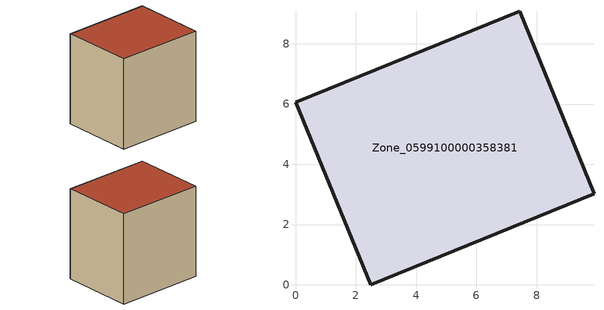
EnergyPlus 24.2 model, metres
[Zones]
Zone_0599100000358381
 floor ground (C_G): 2.49,0 0,6.05 7.43,9.08 9.91,3.02 z3.66
 wall outside (C_F): 2.49,0 9.91,3.02 7.43,9.08 0,6.05 2.49,0 z3.66:11.87
 roof outside (C_R): 0,6.05 2.49,0 9.91,3.02 7.43,9.08 z11.87
[BUILDING]
Pand.0599100000358381: North Axis=0; Terrain=City; Loads Convergence Tolerance Value=0.04; Temperature Convergence Tolerance Value=0.4; Solar Distribution=FullExterior; Maximum Number of Warmup Days=25; Minimum Number of Warmup Days=1
[Site:Location]
Rotterdam.The.Hague.AP_ZH_NLD Design_Conditions: Latitude=51.96; Longitude=4.45; Time Zone=1; Elevation=-4.5
[SITE:GROUNDTEMPERATURE:BUILDINGSURFACE]
18, 18, 18, 18, 18, 18, 18, 18, 18, 18, 18, 18
[MATERIAL] Thermal Absorptance=0.9; Solar Absorptance=0.7; Visible Absorptance=0.7
Name | Roughness | Thickness | Conductivity | Density | Specific Heat
G.TI.1992-2005 | MediumSmooth | 0.15 | 0.06 | 540 | 1210
F.TI.1992-2005 | Rough | 0.3 | 0.12 | 1920 | 840
R.TI.1992-2005 | MediumRough | 0.2 | 0.08 | 1500 | 1000
[CONSTRUCTION]
C_G: G.TI.1992-2005
C_F: F.TI.1992-2005
C_R: R.TI.1992-2005
[ZONE]
Zone_0599100000358381: Type=1; Multiplier=1; Ceiling Height=Autocalculate; Volume=Autocalculate; Floor Area=autocalculate; Part of Total Floor Area=Yes
[ZONEINFILTRATION:DESIGNFLOWRATE]
Infil_Zone_0599100000358381: Zone or ZoneList or Space or SpaceList=Zone_0599100000358381; Schedule=AlwaysOn; Design Flow Rate Calculation Method=Flow/Area; Flow Rate per Floor Area=0.0015; Constant Term Coefficient=1; Temperature Term Coefficient=0; Velocity Term Coefficient=0; Velocity Squared Term Coefficient=0
[HVACTEMPLATE:ZONE:IDEALLOADSAIRSYSTEM]
Zone_0599100000358381: Maximum Heating Supply Air Temperature=50; Minimum Cooling Supply Air Temperature=13; Maximum Heating Supply Air Humidity Ratio=0.0156; Minimum Cooling Supply Air Humidity Ratio=0.0077; Heating Limit=NoLimit; Cooling Limit=NoLimit; Dehumidification Control Type=ConstantSensibleHeatRatio; Cooling Sensible Heat Ratio=0.7; Dehumidification Setpoint=60; Humidification Control Type=None; Humidification Setpoint=30; Outdoor Air Method=None; Outdoor Air Flow Rate per Person=0.00944; Outdoor Air Flow Rate per Zone Floor Area=0; Outdoor Air Flow Rate per Zone=0; Demand Controlled Ventilation Type=None; Outdoor Air Economizer Type=NoEconomizer; Heat Recovery Type=None; Sensible Heat Recovery Effectiveness=0.7; Latent Heat Recovery Effectiveness=0.65
[ZONECONTROL:THERMOSTAT]
ThermostatControl_Zone_0599100000358381: Zone or ZoneList=Zone_0599100000358381; Control Type Schedule=DualSetpointControlType; Control 1=Thermostat_Zone_0599100000358381; Temperature Difference Between Cutout And Setpoint=0
[THERMOSTATSETPOINT:DUALSETPOINT]
Thermostat_Zone_0599100000358381: Heating Setpoint Temperature Schedule=HeatingSetpoint_Zone_0599100000358381; Cooling Setpoint Temperature Schedule=CoolingSetpoint_Zone_0599100000358381
[SCHEDULE:COMPACT]
HeatingSetpoint_Zone_0599100000358381: Through: 12/31, For: AllDays, Until: 24:00, 21
CoolingSetpoint_Zone_0599100000358381: Through: 12/31, For: AllDays, Until: 24:00, 24
DualSetpointControlType: Through: 12/31, For: AllDays, Until: 24:00, 4
AlwaysOn: Through: 12/31, For: AllDays, Until: 24:00, 1
